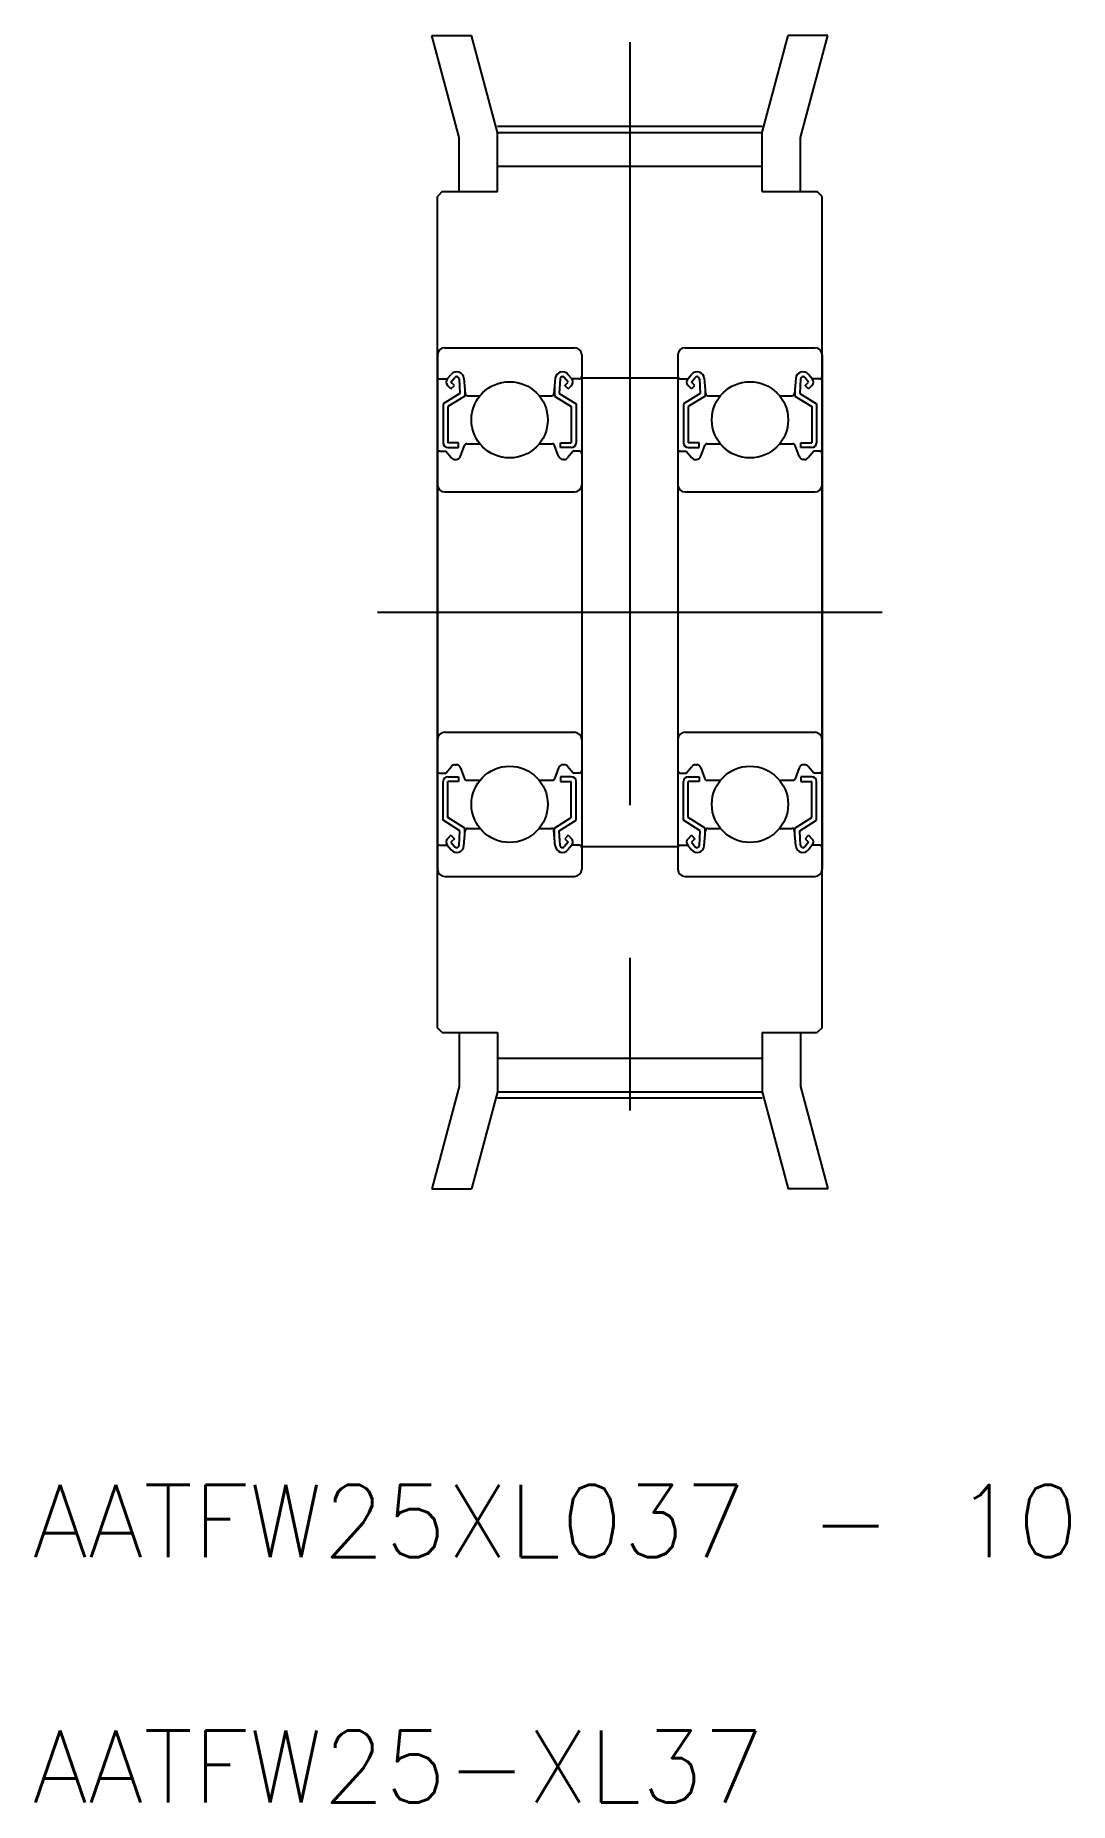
# Model space of a CAD drawing. Extents: x 22 to 65, y 0.3 to 73.9.
import ezdxf
from ezdxf.enums import TextEntityAlignment as Align

# ---------------------------------------------------------------- set-up
doc = ezdxf.new("R2010")
doc.units = 0
doc.linetypes.add('CENTER', pattern=[50.8, 31.75, -6.35, 6.35, -6.35])
doc.layers.get('0').update_dxf_attribs({"linetype": 'CONTINUOUS'})
doc.layers.add('CENTER', color=1, linetype='CONTINUOUS')
doc.styles.get("Standard").update_dxf_attribs({"font": 'txt.shx', "bigfont": 'bigfont.shx'})

msp = doc.modelspace()

# ---------------------------------------------------------------- linework, layer by layer
at = {"color": 7, "linetype": 'CONTINUOUS'}
for p, q in [((39.605, 69.609), (38.466, 73.859)), ((38.466, 73.859), (40.122, 73.859)), ((41.205, 69.819), (40.122, 73.859)), ((52.205, 69.819), (53.287, 73.859)), ((54.944, 73.859), (53.287, 73.859)), ((53.805, 69.609), (54.944, 73.859)), ((39.605, 67.359), (39.605, 69.609)), ((41.205, 67.359), (41.205, 69.819)), ((41.205, 69.819), (52.205, 69.819)), ((52.205, 67.359), (52.205, 69.819)), ((53.805, 67.359), (53.805, 69.609)), ((41.205, 68.419), (52.205, 68.419)), ((38.905, 67.359), (38.705, 67.159)), ((38.705, 32.559), (38.705, 67.159)), ((38.905, 67.359), (41.205, 67.359)), ((52.205, 67.359), (54.505, 67.359)), ((54.705, 67.159), (54.505, 67.359)), ((54.705, 32.559), (54.705, 67.159)), ((38.705, 60.559), (38.705, 39.159)), ((39.005, 60.859), (44.405, 60.859)), ((44.705, 60.559), (44.705, 39.159)), ((48.705, 60.559), (48.705, 39.159)), ((49.005, 60.859), (54.405, 60.859)), ((54.705, 60.559), (54.705, 39.159)), ((39.115, 59.559), (39.277, 59.752)), ((39.268, 59.43), (39.431, 59.624)), ((39.803, 59.587), (39.858, 58.95)), ((43.607, 59.587), (43.552, 58.95)), ((44.142, 59.43), (43.979, 59.624)), ((44.295, 59.559), (44.133, 59.752)), ((44.705, 59.609), (48.705, 59.609)), ((49.115, 59.559), (49.277, 59.752)), ((49.268, 59.43), (49.431, 59.624)), ((49.803, 59.587), (49.858, 58.95)), ((53.607, 59.587), (53.552, 58.95)), ((54.142, 59.43), (53.979, 59.624)), ((54.295, 59.559), (54.133, 59.752)), ((38.805, 59.559), (39.115, 59.559)), ((39.637, 58.957), (38.937, 58.52)), ((39.268, 59.148), (39.127, 59.289)), ((39.837, 58.846), (39.137, 58.409)), ((39.41, 59.289), (39.268, 59.43)), ((39.268, 59.148), (39.41, 59.289)), ((39.604, 59.569), (39.637, 58.957)), ((39.837, 59.193), (39.837, 58.846)), ((39.958, 58.859), (40.472, 58.859)), ((42.938, 58.859), (43.452, 58.859)), ((43.573, 59.193), (43.573, 58.846)), ((43.573, 58.846), (44.273, 58.409)), ((43.806, 59.569), (43.773, 58.957)), ((43.773, 58.957), (44.473, 58.52)), ((44, 59.289), (44.142, 59.43)), ((44.142, 59.148), (44, 59.289)), ((44.142, 59.148), (44.283, 59.289)), ((44.605, 59.559), (44.295, 59.559)), ((48.805, 59.559), (49.115, 59.559)), ((49.637, 58.957), (48.937, 58.52)), ((49.268, 59.148), (49.127, 59.289)), ((49.837, 58.846), (49.137, 58.409)), ((49.41, 59.289), (49.268, 59.43)), ((49.268, 59.148), (49.41, 59.289)), ((49.604, 59.569), (49.637, 58.957)), ((49.837, 59.193), (49.837, 58.846)), ((49.958, 58.859), (50.472, 58.859)), ((52.938, 58.859), (53.452, 58.859)), ((53.573, 59.193), (53.573, 58.846)), ((53.573, 58.846), (54.273, 58.409)), ((53.806, 59.569), (53.773, 58.957)), ((53.773, 58.957), (54.473, 58.52)), ((54, 59.289), (54.142, 59.43)), ((54.142, 59.148), (54, 59.289)), ((54.142, 59.148), (54.283, 59.289)), ((54.605, 59.559), (54.295, 59.559)), ((38.937, 58.52), (38.937, 56.909)), ((39.137, 58.409), (39.137, 56.909)), ((44.273, 58.409), (44.273, 56.909)), ((44.473, 58.52), (44.473, 56.909)), ((48.937, 58.52), (48.937, 56.909)), ((49.137, 58.409), (49.137, 56.909)), ((54.273, 58.409), (54.273, 56.909)), ((54.473, 58.52), (54.473, 56.909)), ((39.587, 56.909), (39.137, 56.909)), ((39.137, 56.709), (39.587, 56.709)), ((39.587, 56.709), (39.587, 56.909)), ((39.666, 56.341), (39.83, 56.793)), ((39.924, 56.859), (40.472, 56.859)), ((42.938, 56.859), (43.486, 56.859)), ((43.744, 56.341), (43.58, 56.793)), ((43.823, 56.709), (43.823, 56.909)), ((43.823, 56.909), (44.273, 56.909)), ((44.273, 56.709), (43.823, 56.709)), ((49.587, 56.909), (49.137, 56.909)), ((49.137, 56.709), (49.587, 56.709)), ((49.587, 56.709), (49.587, 56.909)), ((49.666, 56.341), (49.83, 56.793)), ((49.924, 56.859), (50.472, 56.859)), ((52.938, 56.859), (53.486, 56.859)), ((53.744, 56.341), (53.58, 56.793)), ((53.823, 56.909), (54.273, 56.909)), ((53.823, 56.709), (53.823, 56.909)), ((54.273, 56.709), (53.823, 56.709)), ((38.805, 56.559), (39.055, 56.559)), ((39.055, 56.559), (39.289, 56.28)), ((39.442, 56.209), (39.478, 56.209)), ((43.968, 56.209), (43.932, 56.209)), ((44.355, 56.559), (44.121, 56.28)), ((44.605, 56.559), (44.355, 56.559)), ((48.805, 56.559), (49.055, 56.559)), ((49.055, 56.559), (49.289, 56.28)), ((49.442, 56.209), (49.478, 56.209)), ((53.968, 56.209), (53.932, 56.209)), ((54.355, 56.559), (54.121, 56.28)), ((54.605, 56.559), (54.355, 56.559)), ((39.005, 54.859), (44.405, 54.859)), ((49.005, 54.859), (54.405, 54.859)), ((39.005, 44.859), (44.405, 44.859)), ((49.005, 44.859), (54.405, 44.859)), ((39.055, 43.159), (39.289, 43.438)), ((39.442, 43.509), (39.478, 43.509)), ((43.968, 43.509), (43.932, 43.509)), ((44.355, 43.159), (44.121, 43.438)), ((49.055, 43.159), (49.289, 43.438)), ((49.442, 43.509), (49.478, 43.509)), ((53.968, 43.509), (53.932, 43.509)), ((54.355, 43.159), (54.121, 43.438)), ((38.805, 43.159), (39.055, 43.159)), ((38.937, 41.198), (38.937, 42.809)), ((39.137, 43.009), (39.587, 43.009)), ((39.587, 42.809), (39.137, 42.809)), ((39.137, 41.309), (39.137, 42.809)), ((39.587, 43.009), (39.587, 42.809)), ((39.666, 43.377), (39.83, 42.925)), ((39.924, 42.859), (40.472, 42.859)), ((42.938, 42.859), (43.486, 42.859)), ((43.744, 43.377), (43.58, 42.925)), ((43.823, 43.009), (43.823, 42.809)), ((44.273, 43.009), (43.823, 43.009)), ((43.823, 42.809), (44.273, 42.809)), ((44.273, 41.309), (44.273, 42.809)), ((44.605, 43.159), (44.355, 43.159)), ((44.473, 41.198), (44.473, 42.809)), ((48.805, 43.159), (49.055, 43.159)), ((48.937, 41.198), (48.937, 42.809)), ((49.137, 43.009), (49.587, 43.009)), ((49.137, 41.309), (49.137, 42.809)), ((49.587, 42.809), (49.137, 42.809)), ((49.587, 43.009), (49.587, 42.809)), ((49.666, 43.377), (49.83, 42.925)), ((49.924, 42.859), (50.472, 42.859)), ((52.938, 42.859), (53.486, 42.859)), ((53.744, 43.377), (53.58, 42.925)), ((54.273, 43.009), (53.823, 43.009)), ((53.823, 43.009), (53.823, 42.809)), ((53.823, 42.809), (54.273, 42.809)), ((54.273, 41.309), (54.273, 42.809)), ((54.605, 43.159), (54.355, 43.159)), ((54.473, 41.198), (54.473, 42.809)), ((39.637, 40.761), (38.937, 41.198)), ((39.837, 40.872), (39.137, 41.309)), ((43.573, 40.872), (44.273, 41.309)), ((43.773, 40.761), (44.473, 41.198)), ((49.637, 40.761), (48.937, 41.198)), ((49.837, 40.872), (49.137, 41.309)), ((53.573, 40.872), (54.273, 41.309)), ((53.773, 40.761), (54.473, 41.198)), ((39.268, 40.57), (39.127, 40.429)), ((39.268, 40.57), (39.41, 40.429)), ((39.487, 41.091), (39.487, 41.091)), ((39.604, 40.149), (39.637, 40.761)), ((39.662, 40.982), (39.662, 40.982)), ((39.803, 40.132), (39.858, 40.769)), ((39.837, 40.525), (39.837, 40.872)), ((39.958, 40.859), (40.472, 40.859)), ((42.938, 40.859), (43.452, 40.859)), ((43.607, 40.132), (43.552, 40.768)), ((43.573, 40.525), (43.573, 40.872)), ((43.806, 40.149), (43.773, 40.761)), ((44.142, 40.57), (44, 40.429)), ((44.142, 40.57), (44.283, 40.429)), ((49.268, 40.57), (49.127, 40.429)), ((49.268, 40.57), (49.41, 40.429)), ((49.487, 41.091), (49.487, 41.091)), ((49.604, 40.149), (49.637, 40.761)), ((49.662, 40.982), (49.662, 40.982)), ((49.803, 40.132), (49.858, 40.769)), ((49.837, 40.525), (49.837, 40.872)), ((49.958, 40.859), (50.472, 40.859)), ((52.938, 40.859), (53.452, 40.859)), ((53.607, 40.132), (53.552, 40.768)), ((53.573, 40.525), (53.573, 40.872)), ((53.806, 40.149), (53.773, 40.761)), ((54.142, 40.57), (54, 40.429)), ((54.142, 40.57), (54.283, 40.429)), ((38.805, 40.159), (39.115, 40.159)), ((39.115, 40.159), (39.277, 39.966)), ((39.41, 40.429), (39.268, 40.288)), ((39.268, 40.288), (39.431, 40.094)), ((44.142, 40.288), (43.979, 40.094)), ((44, 40.429), (44.142, 40.288)), ((44.295, 40.159), (44.133, 39.966)), ((44.605, 40.159), (44.295, 40.159)), ((44.705, 40.109), (48.705, 40.109)), ((48.805, 40.159), (49.115, 40.159)), ((49.115, 40.159), (49.277, 39.966)), ((49.41, 40.429), (49.268, 40.288)), ((49.268, 40.288), (49.431, 40.094)), ((54.142, 40.288), (53.979, 40.094)), ((54, 40.429), (54.142, 40.288)), ((54.295, 40.159), (54.133, 39.966)), ((54.605, 40.159), (54.295, 40.159)), ((39.005, 38.859), (44.405, 38.859)), ((49.005, 38.859), (54.405, 38.859)), ((38.905, 32.359), (38.705, 32.559)), ((54.705, 32.559), (54.505, 32.359)), ((38.905, 32.359), (41.205, 32.359)), ((39.605, 32.359), (39.605, 30.11)), ((41.205, 32.359), (41.205, 29.899)), ((52.205, 32.359), (54.505, 32.359)), ((52.205, 32.359), (52.205, 29.899)), ((53.805, 32.359), (53.805, 30.11)), ((41.205, 31.299), (52.205, 31.299)), ((39.605, 30.11), (38.466, 25.859)), ((41.205, 29.899), (40.122, 25.859)), ((41.205, 29.899), (52.205, 29.899)), ((52.205, 29.899), (53.287, 25.859)), ((53.805, 30.11), (54.944, 25.859)), ((38.466, 25.859), (40.122, 25.859)), ((54.944, 25.859), (53.287, 25.859))]:
    msp.add_line(p, q, dxfattribs=at)
for centre in [(41.705, 57.859), (51.705, 57.859), (41.705, 41.859), (51.705, 41.859)]:
    msp.add_circle(centre, 1.587, dxfattribs=at)
for centre, radius, start, end in [((39.005, 60.559), 0.3, 90, 180), ((44.405, 60.559), 0.3, 0, 90), ((49.005, 60.559), 0.3, 90, 180), ((54.405, 60.559), 0.3, 0, 90), ((38.805, 59.659), 0.1, 180.00005, 270.00003), ((39.506, 59.561), 0.298, 5.00049, 140.17136), ((39.506, 59.561), 0.0983, 4.66455, 139.97394), ((43.904, 59.561), 0.298, 39.82861, 174.99974), ((43.904, 59.561), 0.0983, 40.02637, 175.33574), ((44.605, 59.659), 0.1, 269.99948, 359.99126), ((48.805, 59.659), 0.1, 180.00005, 270.00003), ((49.506, 59.561), 0.298, 5.00049, 140.17136), ((49.506, 59.561), 0.0983, 4.66455, 139.97394), ((53.904, 59.561), 0.298, 39.82861, 174.99974), ((53.904, 59.561), 0.0983, 40.02637, 175.33574), ((54.605, 59.659), 0.1, 269.99948, 359.99126), ((39.268, 59.43), 0.2, 139.86482, 225.00006), ((39.958, 58.959), 0.1, 185.14438, 270.00003), ((43.452, 58.959), 0.1, 269.99948, 354.85568), ((44.142, 59.43), 0.2, 314.99673, 40.13525), ((49.268, 59.43), 0.2, 139.86482, 225.00006), ((49.958, 58.959), 0.1, 185.14438, 270.00003), ((53.452, 58.959), 0.1, 269.99948, 354.85568), ((54.142, 59.43), 0.2, 314.99673, 40.13525), ((39.137, 56.909), 0.2, 180.00005, 270.00003), ((39.924, 56.759), 0.1, 89.99951, 160.11572), ((43.486, 56.759), 0.1, 19.88452, 90.00024), ((44.273, 56.909), 0.2, 269.99976, 359.99563), ((49.137, 56.909), 0.2, 180.00005, 270.00003), ((49.924, 56.759), 0.1, 89.99951, 160.11572), ((53.486, 56.759), 0.1, 19.88452, 90.00024), ((54.273, 56.909), 0.2, 269.99976, 359.99563), ((38.805, 56.459), 0.1, 89.99951, 180.00005), ((39.442, 56.409), 0.2, 220.13838, 270.00003), ((39.478, 56.409), 0.2, 270.00003, 340.11166), ((43.932, 56.409), 0.2, 199.88831, 269.99976), ((43.968, 56.409), 0.2, 269.99976, 319.86147), ((44.605, 56.459), 0.1, 359.99126, 90.00024), ((48.805, 56.459), 0.1, 89.99951, 180.00005), ((49.442, 56.409), 0.2, 220.13838, 270.00003), ((49.478, 56.409), 0.2, 270.00003, 340.11166), ((53.932, 56.409), 0.2, 199.88831, 269.99976), ((53.968, 56.409), 0.2, 269.99976, 319.86147), ((54.605, 56.459), 0.1, 359.99126, 90.00024), ((39.005, 55.159), 0.3, 180, 270), ((44.405, 55.159), 0.3, 270, 0), ((49.005, 55.159), 0.3, 180, 270), ((54.405, 55.159), 0.3, 270, 0), ((39.005, 44.559), 0.3, 90, 180), ((44.405, 44.559), 0.3, 0, 90), ((49.005, 44.559), 0.3, 90, 180), ((54.405, 44.559), 0.3, 0, 90), ((39.442, 43.309), 0.2, 89.99997, 139.86162), ((39.478, 43.309), 0.2, 19.88834, 89.99997), ((43.932, 43.309), 0.2, 90.00024, 160.11169), ((43.968, 43.309), 0.2, 40.13853, 90.00024), ((49.442, 43.309), 0.2, 89.99997, 139.86162), ((49.478, 43.309), 0.2, 19.88834, 89.99997), ((53.932, 43.309), 0.2, 90.00024, 160.11169), ((53.968, 43.309), 0.2, 40.13853, 90.00024), ((38.805, 43.259), 0.1, 179.99995, 270.00049), ((39.137, 42.809), 0.2, 89.99997, 179.99995), ((39.924, 42.959), 0.1, 199.88428, 270.00049), ((43.486, 42.959), 0.1, 269.99976, 340.11548), ((44.273, 42.809), 0.2, 0.00437, 90.00024), ((44.605, 43.259), 0.1, 269.99976, 0.00874), ((48.805, 43.259), 0.1, 179.99995, 270.00049), ((49.137, 42.809), 0.2, 89.99997, 179.99995), ((49.924, 42.959), 0.1, 199.88428, 270.00049), ((53.486, 42.959), 0.1, 269.99976, 340.11548), ((54.273, 42.809), 0.2, 0.00437, 90.00024), ((54.605, 43.259), 0.1, 269.99976, 0.00874), ((39.958, 40.759), 0.1, 89.99997, 174.85562), ((43.452, 40.759), 0.1, 5.14432, 90.00052), ((49.958, 40.759), 0.1, 89.99997, 174.85562), ((53.452, 40.759), 0.1, 5.14432, 90.00052), ((38.805, 40.059), 0.1, 89.99997, 179.99995), ((39.268, 40.288), 0.2, 134.99994, 220.13518), ((39.506, 40.157), 0.298, 219.82864, 354.99951), ((39.506, 40.157), 0.0983, 220.02606, 355.33545), ((43.904, 40.157), 0.298, 185.00026, 320.17139), ((43.904, 40.157), 0.0983, 184.66426, 319.97363), ((44.142, 40.288), 0.2, 319.86475, 45.00327), ((44.605, 40.059), 0.1, 0.00874, 90.00052), ((48.805, 40.059), 0.1, 89.99997, 179.99995), ((49.268, 40.288), 0.2, 134.99994, 220.13518), ((49.506, 40.157), 0.298, 219.82864, 354.99951), ((49.506, 40.157), 0.0983, 220.02606, 355.33545), ((53.904, 40.157), 0.298, 185.00026, 320.17139), ((53.904, 40.157), 0.0983, 184.66426, 319.97363), ((54.142, 40.288), 0.2, 319.86475, 45.00327), ((54.605, 40.059), 0.1, 0.00874, 90.00052), ((39.005, 39.159), 0.3, 180, 270), ((44.405, 39.159), 0.3, 270, 0), ((49.005, 39.159), 0.3, 180, 270), ((54.405, 39.159), 0.3, 270, 0)]:
    msp.add_arc(centre, radius, start, end, dxfattribs=at)
at = {"layer": 'CENTER', "color": 1, "linetype": 'CENTER'}
for p, q in [((46.705, 73.572), (46.705, 26.572)), ((41.205, 70.074), (52.205, 70.074)), ((36.205, 49.859), (57.205, 49.859)), ((41.205, 29.644), (52.205, 29.644))]:
    msp.add_line(p, q, dxfattribs=at)

# ---------------------------------------------------------------- texts
at = {"color": 7, "linetype": 'CONTINUOUS'}
for s, p in [('AATFW25XL037 - 10', (21.852, 9.634)), ('AATFW25-XL37', (21.852, -0.586))]:
    msp.add_text(s, height=3, dxfattribs=at).set_placement(p, align=Align.BOTTOM_LEFT)

doc.saveas('drawing.dxf')
